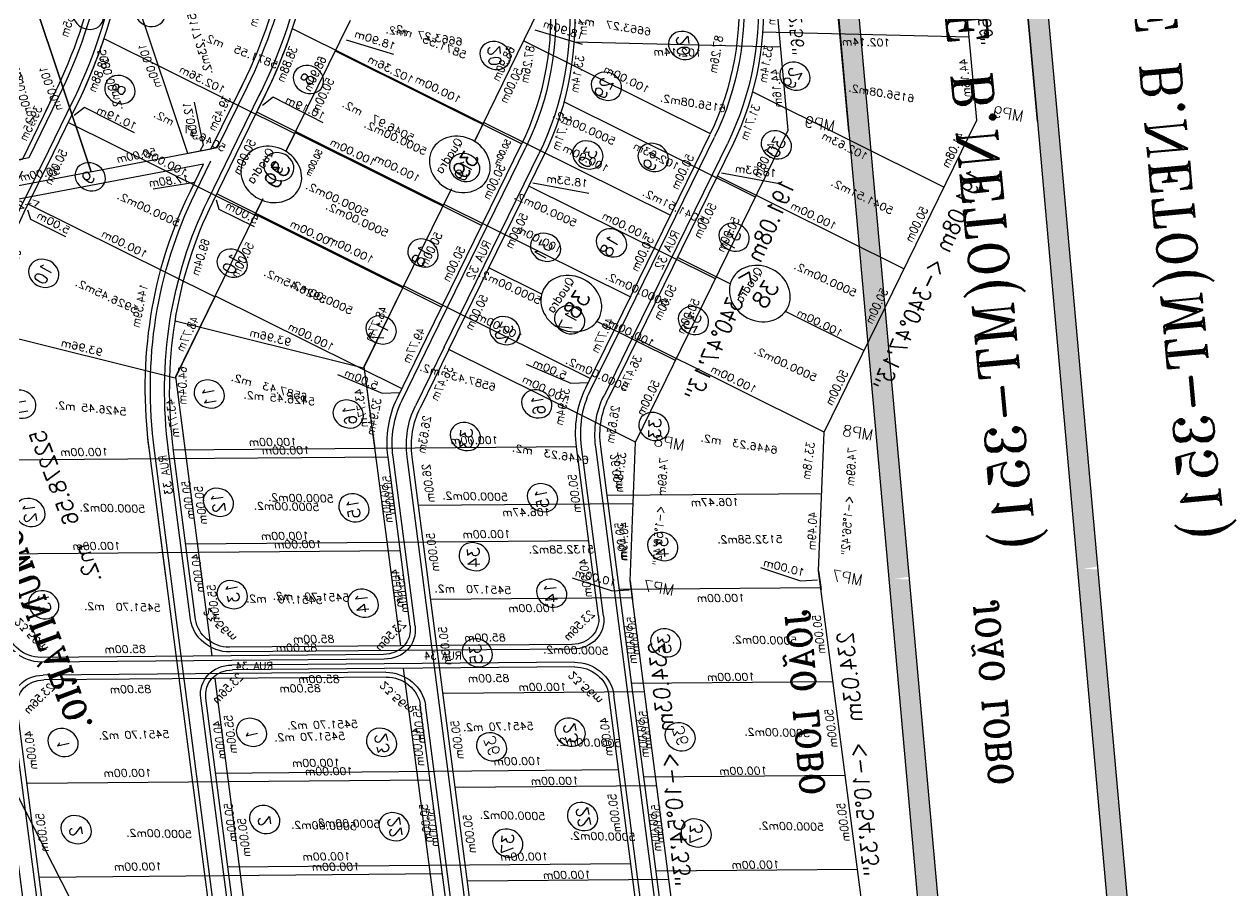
# Model space of a CAD drawing. Extents: x -23785941 to 8798891, y -8418521 to 21897894.
# Drawn here: x 3439344 to 3599599, y 5010419 to 5125031 of the extents above; entities that cross this region are included whole.
import ezdxf
from ezdxf.enums import TextEntityAlignment as Align

# ---------------------------------------------------------------- set-up
doc = ezdxf.new("R2010")
doc.units = 0
doc.header["$MEASUREMENT"] = 0
doc.header["$PDMODE"] = 34
doc.header["$PDSIZE"] = 1
doc.layers.get('0').update_dxf_attribs({"linetype": 'CONTINUOUS'})
for name, color, linetype in [('CALCADA', 3, 'CONTINUOUS'), ('LT', 6, 'CONTINUOUS'), ('REG60_100', 2, 'CONTINUOUS'), ('RUA', 1, 'CONTINUOUS'), ('VIEWPORT', 7, 'CONTINUOUS')]:
    doc.layers.add(name, color=color, linetype=linetype)
doc.styles.add('1_5MM', font='romans.shx', dxfattribs={"height": 6})
doc.styles.add('1MM', font='romans.shx', dxfattribs={"height": 4})
doc.styles.add('2MM', font='romans.shx', dxfattribs={"height": 8})
doc.styles.add('3MM', font='romans.shx', dxfattribs={"height": 12})
doc.styles.add('5MM', font='romans.shx', dxfattribs={"height": 20})

# ---------------------------------------------------------------- blocks, each defined once
blk = doc.blocks.new('A$C3D774E76')
for points in [[(-25962.36, -2890.95), (-25967.6, -2899.48), (-25769.86, -3010.31), (-25769.85, -3010.32), (-25749.11, -3021.92), (-25743.27, -3013.73), (-25764.97, -3001.59)], [(-25743.27, -3013.73), (-25749.11, -3021.92), (-25563.22, -3125.96), (-25556.7, -3118.14)], [(-25557.24, -3117.85), (-25561.92, -3126.69), (-25422.9, -3204.48), (-25417.93, -3195.81)], [(-25417.93, -3195.81), (-25422.9, -3204.48), (-25193.33, -3332.96), (-25188.44, -3324.24)]]:
    blk.add_hatch(color=253).paths.add_polyline_path(points)
for p, q in [((-25378.9, -2477.05), (-25541.2, -2656.11)), ((-25531.94, -2656.29), (-25370.96, -2478.68)), ((-25370.96, -2478.68), (-25104.98, -2805.39)), ((-25499.55, -2610.13), (-25573.67, -2543)), ((-25573.65, -2543.02), (-25499.53, -2610.14)), ((-25533.11, -2647.19), (-25607.23, -2580.06)), ((-25559.73, -2638.5), (-25541, -2651.87)), ((-25507.01, -2640.36), (-25520.96, -2656.54)), ((-25543.39, -2658.53), (-25533.11, -2647.19)), ((-25570.44, -2655.42), (-25580.63, -2655.19)), ((-25580.63, -2655.19), (-25541.17, -2656.08)), ((-25541, -2651.87), (-25537.64, -2651.81)), ((-25515.45, -2656.66), (-25531.94, -2656.29)), ((-26372.17, -2661.25), (-25764.97, -3001.59)), ((-25552.18, -2667.84), (-25582.62, -2667.15)), ((-25582.17, -2671.03), (-25575.59, -2668.37)), ((-25570.71, -2667.42), (-25580.9, -2667.19)), ((-25515.72, -2668.66), (-25552.18, -2667.84)), ((-25522.98, -2768.52), (-25520.72, -2668.54)), ((-26377.06, -2669.97), (-25769.86, -3010.31)), ((-25582.46, -2697.95), (-25582.17, -2671.03)), ((-25513.77, -2673.08), (-25517.65, -2669.81)), ((-25514.24, -2691.86), (-25513.77, -2673.08)), ((-25596.05, -2677.02), (-25596.05, -2677.02)), ((-25473.22, -2769.64), (-25448.15, -2679.08)), ((-25131.04, -2848.08), (-25384.36, -2693.36)), ((-25321.31, -2731.77), (-25378.49, -2696.85)), ((-25488.99, -2877.77), (-25384.75, -2707.09)), ((-25307.93, -2754), (-25385.61, -2706.56)), ((-25446.32, -2903.84), (-25342.08, -2733.15)), ((-25612, -2766.51), (-25692.44, -2764.7)), ((-25673.54, -2765.13), (-25675.8, -2865.1)), ((-25623.56, -2766.25), (-25625.81, -2866.23)), ((-25474.22, -2769.62), (-25583.02, -2767.17)), ((-25573.57, -2767.38), (-25575.82, -2867.35)), ((-25686.68, -2790.93), (-25681.67, -2767.57)), ((-25681.13, -2771.11), (-25681.13, -2771.11)), ((-25523.58, -2768.51), (-25525.84, -2868.48)), ((-25522.98, -2768.52), (-25473.22, -2769.64)), ((-25347.26, -2847.16), (-25474.22, -2769.62)), ((-25436.87, -2792.43), (-25474.22, -2769.62)), ((-25391.56, -2919.7), (-25302.95, -2774.61)), ((-25124.91, -2865.78), (-25272.1, -2775.89)), ((-25381.33, -2925.96), (-25292.71, -2780.86)), ((-25342.2, -2967.42), (-25237.96, -2796.74)), ((-25299.53, -2993.48), (-25195.29, -2822.8)), ((-25516.43, -2837.92), (-25518.57, -2861.17)), ((-25189.11, -2943.75), (-25337.02, -2853.41)), ((-25788.73, -2953.78), (-25738.61, -2864.79)), ((-25656.67, -2865.53), (-25675.09, -2865.12)), ((-25556.69, -2867.79), (-25656.67, -2865.53)), ((-25518.57, -2861.17), (-25523.47, -2868.45)), ((-25739.66, -2866.65), (-25739.66, -2866.65)), ((-25520.23, -2868.61), (-25556.69, -2867.79)), ((-25520.23, -2868.61), (-25525.23, -2868.49)), ((-25709.18, -2976.38), (-25706.87, -2873.77)), ((-25656.94, -2877.53), (-25675.7, -2877.11)), ((-25656.94, -2877.53), (-25675.27, -2877.11)), ((-25659.19, -2977.5), (-25656.94, -2877.53)), ((-25556.96, -2879.78), (-25656.94, -2877.53)), ((-25412.18, -2924.68), (-25488.99, -2877.77)), ((-25668.52, -2904.71), (-25659.33, -2878.59)), ((-25607.59, -2906.95), (-25606.95, -2878.66)), ((-25559.22, -2979.76), (-25556.96, -2879.78)), ((-25556.96, -2879.78), (-25520.98, -2880.59)), ((-25520.98, -2880.6), (-25520.98, -2880.59)), ((-25247.48, -3039.33), (-25495.25, -2888.02)), ((-25473.06, -2901.57), (-25495.25, -2888.02)), ((-25528.55, -2992.43), (-25473.06, -2901.57)), ((-25482.51, -3012.97), (-25430.38, -2927.63)), ((-25609.2, -2978.63), (-25608.25, -2936.53)), ((-25241.23, -3029.09), (-25376.35, -2946.57)), ((-25788.73, -2953.78), (-25788.73, -2953.78)), ((-25439.84, -3039.03), (-25387.71, -2953.69)), ((-25397.16, -3065.09), (-25345.04, -2979.75)), ((-25477.01, -2982.89), (-25480.78, -3002.81)), ((-25764.97, -3001.59), (-25188.44, -3324.24)), ((-25480.78, -3002.81), (-25485.61, -3009.83)), ((-25354.49, -3091.15), (-25302.37, -3005.81)), ((-25769.85, -3010.32), (-25193.33, -3332.96)), ((-25490.19, -3008.28), (-25481.65, -3013.49))]:
    blk.add_line(p, q)
at = {"color": 5}
for p, q in [((-25750.25, -2975.45), (-25890.61, -2896.4)), ((-25764.97, -3001.59), (-25905.33, -2922.54)), ((-25559.22, -2979.76), (-25750.25, -2975.45)), ((-25490.19, -3008.28), (-25559.22, -2979.76)), ((-25290.46, -3130.26), (-25490.19, -3008.28))]:
    blk.add_line(p, q, dxfattribs=at)
at = {"color": 1}
blk.add_line((-25610.3, -2923.23), (-25610.25, -2923.18), dxfattribs=at)
blk.add_lwpolyline([(-25583.02, -2767.17), (-25572.96, -2767.39), (-25570.71, -2667.42), (-25580.9, -2667.19), (-25582.62, -2667.15, -0.028339), (-25620.64, -2663.94), (-25622.95, -2766.27), (-25612, -2766.51)], format="xyb")
for centre in [(-25575.09, -2574.19), (-25645.13, -2677.8), (-25599.87, -2682.13), (-25549.81, -2688.85), (-25490.89, -2690.51), (-25421.29, -2709.8), (-25370.81, -2737.73), (-25329.31, -2764.11), (-25267.1, -2802.91), (-25227.93, -2827.87), (-25712.02, -2834.18), (-25649.67, -2846.08), (-25597.35, -2847.34), (-25549.18, -2846.63), (-25499.82, -2851.28), (-25455.57, -2874.56), (-25725.34, -2888.35), (-25687.12, -2895.68), (-25631.34, -2898.23), (-25580.37, -2899.43), (-25411.38, -2899.68), (-25518.65, -2906.16), (-25462.34, -2936.59), (-25348.27, -2938.4), (-25416.22, -2959.23), (-25310.3, -2962.44), (-25374.05, -2986.21), (-25331.24, -3014.44)]:
    blk.add_circle(centre, 7.5)
at = {"color": 5}
for centre in [(-25597.04, -2765.36), (-25610.42, -2921.68)]:
    blk.add_circle(centre, 15, dxfattribs=at)
for centre, radius, start, end in [((-25573.3, -2330.35), 336.93, 240.76425, 269.00088), ((-25573.3, -2330.35), 324.93, 255.59812, 268.70841), ((-25521.64, -2931.24), 274.65, 58.58619, 88.70841), ((-25521.64, -2931.24), 262.65, 58.58619, 88.70841), ((-25315.74, -2766.8), 14.99, 328.58619, 58.58619), ((-25279.92, -2788.68), 14.99, 58.58619, 148.58619), ((-25671.18, -2687.21), 177.95, 240.61313, 268.70841), ((-25671.18, -2687.21), 189.95, 240.61313, 268.76549), ((-25521.64, -2931.24), 62.65, 58.58619, 88.70841), ((-25521.64, -2931.24), 50.65, 58.58619, 89.24835), ((-25404.36, -2911.88), 15, 238.58619, 328.58619), ((-25368.53, -2933.78), 14.99, 148.58619, 238.58619)]:
    blk.add_arc(centre, radius, start, end)
at = {"color": 140, "start_tangent": (0.590283, -0.807196)}
blk.add_spline([(-25045.88, -2796.04), (-25063.45, -2780.3), (-25072.18, -2767.22), (-25087.46, -2736.68), (-25091.83, -2725.78), (-25104.93, -2708.33), (-25115.84, -2690.88), (-25124.58, -2684.34), (-25131.13, -2677.79), (-25139.86, -2662.52), (-25142.04, -2660.34), (-25148.56, -2655.63)], degree=3, dxfattribs=at)
for p in [(-25580.63, -2655.19), (-25515.45, -2656.66), (-25580.9, -2667.19), (-25515.72, -2668.66), (-25378.49, -2696.85), (-25675.09, -2865.12), (-25520.23, -2868.61), (-25675.7, -2877.11), (-25488.99, -2877.77), (-25520.98, -2880.6), (-25495.25, -2888.02), (-25750.25, -2975.45), (-25490.19, -3008.28)]:
    blk.add_point(p)
at = {"layer": 'CALCADA'}
for p, q in [((-25580.68, -2657.69), (-25543.39, -2658.53)), ((-25515.51, -2659.16), (-25535.44, -2658.71)), ((-25552.13, -2665.34), (-25582.56, -2664.65)), ((-25515.67, -2666.16), (-25552.13, -2665.34)), ((-25322.62, -2733.9), (-25379.79, -2698.98)), ((-25306.63, -2751.87), (-25384.31, -2704.43)), ((-25119.74, -2857.8), (-25322.62, -2733.9)), ((-25389.43, -2921), (-25300.82, -2775.91)), ((-25152.05, -2846.28), (-25270.8, -2773.75)), ((-25383.46, -2924.66), (-25294.84, -2779.56)), ((-25656.72, -2868.03), (-25675.15, -2867.62)), ((-25556.75, -2870.29), (-25656.72, -2868.03)), ((-25520.29, -2871.11), (-25556.75, -2870.29)), ((-25656.88, -2875.03), (-25675.22, -2874.61)), ((-25556.91, -2877.28), (-25656.88, -2875.03)), ((-25556.91, -2877.28), (-25520.92, -2878.1)), ((-25413.49, -2926.82), (-25490.29, -2879.91)), ((-25246.18, -3037.2), (-25493.94, -2885.88)), ((-25242.53, -3031.22), (-25377.64, -2948.71))]:
    blk.add_line(p, q, dxfattribs=at)
for centre, radius, start, end in [((-25573.3, -2330.35), 334.43, 240.76425, 269.00088), ((-25573.3, -2330.35), 327.43, 255.60035, 268.70841), ((-25521.64, -2931.24), 272.15, 58.58619, 88.70841), ((-25521.64, -2931.24), 265.15, 58.58619, 88.70841), ((-25315.74, -2766.8), 17.49, 328.58619, 58.58619), ((-25279.92, -2788.68), 17.49, 58.58619, 148.58619), ((-25671.18, -2687.21), 180.45, 240.61313, 268.70841), ((-25671.18, -2687.21), 187.45, 240.61313, 268.76549), ((-25521.64, -2931.24), 60.15, 58.58619, 88.70841), ((-25521.64, -2931.24), 53.15, 58.58619, 89.24835), ((-25404.36, -2911.88), 17.5, 238.58619, 328.58619), ((-25368.53, -2933.78), 17.49, 148.58619, 238.58619)]:
    blk.add_arc(centre, radius, start, end, dxfattribs=at)
at = {"layer": 'VIEWPORT'}
for p in [(-25385.61, -2706.56), (-25307.93, -2754), (-25302.95, -2774.61), (-25272.1, -2775.89), (-25292.71, -2780.86), (-25391.56, -2919.7), (-25412.18, -2924.68), (-25381.33, -2925.96), (-25376.35, -2946.57)]:
    blk.add_point(p, dxfattribs=at)
at = {"style": '1MM'}
for s, rotation, p in [('102.36m', 88.70841, (-25625.8, -2715.01)), ('100.00m', 88.70841, (-25575.84, -2717.31)), ('100.00m', 88.70841, (-25525.85, -2718.44)), ('100.00m', 88.70841, (-25525.85, -2718.44)), ('68.90m', 358.70841, (-25657.3, -2761.49)), ('100.00m', 88.70841, (-25662.06, -2927.42)), ('50.00m', 358.70841, (-25684.09, -2972.94))]:
    blk.add_text(s, height=4, rotation=rotation, dxfattribs=at).set_placement(p, align=Align.MIDDLE)
at = {"color": 1, "style": '2MM'}
for s, height, rotation, p in [('161.09m  <-8%%d52\'56"', 6, 330.00951, (-25829.18, -2940.35)), ('191.08m <-340°47\'13"', 8, 356.80931, (-25660, -2990.34)), ('74.69m  <-1%%d56\'42"', 4, 339.03955, (-25531.5, -3005.76)), ('234.03m  <-10°54\'33"', 8, 329.51092, (-25410.57, -3066.1))]:
    blk.add_text(s, height=height, rotation=rotation, dxfattribs=at).set_placement(p, align=Align.MIDDLE)
at = {"attachment_point": 1}
for s, insert, char_height, width, rotation, style in [('8', (-25602.95, -2678.67), 6, 4.927, 1.05228, '1_5MM'), ('9', (-25552.45, -2685.76), 6, 7.631, 10.80167, '1_5MM'), ('10', (-25496.59, -2687.55), 6, 2.438, 0.24916, '1_5MM'), ('11', (-25422.57, -2705.02), 6, 3.251, 325.40423, '1_5MM'), ('12', (-25373.21, -2732.38), 6, 3.251, 328.04901, '1_5MM'), ('13', (-25332.63, -2758.47), 6, 1.625, 324.14242, '1_5MM'), ('1', (-25266.36, -2799.63), 6, 1.625, 322.98496, '1_5MM'), ('2', (-25227.21, -2824.24), 6, 11.198, 326.13487, '1_5MM'), ('20', (-25714.54, -2828.75), 6, 4.927, 329.42291, '1_5MM'), ('19', (-25653.86, -2843.4), 6, 3.942, 1.1608, '1_5MM'), ('18', (-25601.65, -2844.35), 6, 3.942, 1.67589, '1_5MM'), ('17', (-25553.99, -2843.47), 6, 8.212, 0.07022, '1_5MM'), ('16', (-25502.29, -2846.83), 6, 5.226, 326.41731, '1_5MM'), ('15', (-25457.61, -2869.16), 6, 7.465, 325.95995, '1_5MM'), ('29', (-25729.5, -2884.53), 6, 8.212, 0.07022, '1_5MM'), ('\\Fromant.shx;RODOVIA VICENTE B.NETO(MT-351)', (-26066.88, -2892.69), 20, 1075.403, 330.59797, '5MM'), ('30', (-25692.08, -2893.35), 6, 3.942, 1.67589, '1_5MM'), ('31', (-25635.53, -2894.89), 6, 3.942, 1.1608, '1_5MM'), ('32', (-25585.42, -2896.41), 6, 4.927, 1.05228, '1_5MM'), ('14', (-25414.13, -2894.02), 6, 11.198, 329.6919, '1_5MM'), ('33', (-25521.79, -2902.08), 6, 7.631, 337.08978, '1_5MM'), ('34', (-25465.28, -2931.44), 6, 2.438, 333.6646, '1_5MM'), ('23', (-25349.98, -2933.5), 6, 3.251, 323.50775, '1_5MM'), ('35', (-25418.13, -2953.77), 6, 3.251, 329.15692, '1_5MM'), ('22', (-25312.71, -2957.51), 6, 2.438, 326.62543, '1_5MM'), ('36', (-25376.08, -2980.69), 6, 3.251, 316.73799, '1_5MM'), ('37', (-25334.55, -3009.74), 6, 2.438, 337.03241, '1_5MM'), ('\\Fromant.shx;JOÃO LOBO', (-25515.07, -3080.93), 12, 708.22, 330.99469, '3MM')]:
    blk.add_mtext(s, dxfattribs=dict(at, insert=insert, char_height=char_height, width=width, rotation=rotation, style=style))
at = {"color": 1, "char_height": 4, "attachment_point": 1, "rotation": 5.03393, "style": '1MM'}
for insert in [(-25609.56, -2757.73), (-25622.94, -2914.06)]:
    blk.add_mtext('Quadra', dxfattribs=dict(at, insert=insert))
at = {"color": 1}
for s, insert, char_height, width, attachment_point, rotation, style in [('39', (-25606.69, -2764.52), 8, 20.682, 1, 5.03393, '2MM'), ('38', (-25620.07, -2920.84), 8, 20.682, 1, 5.03393, '2MM'), ('MP9', (-25761.32, -2987.37), 6, 42.764, 5, 69.49536, '1_5MM'), ('MP8', (-25567.57, -2994.25), 6, 51.767, 5, 69.49536, '1_5MM'), ('MP7', (-25494.17, -3022.05), 6, 54.58, 5, 69.49536, '1_5MM')]:
    blk.add_mtext(s, dxfattribs=dict(at, insert=insert, char_height=char_height, width=width, attachment_point=attachment_point, rotation=rotation, style=style))
at = {"layer": 'LT', "style": '2MM'}
blk.add_text('52278.56  m2.', height=8, rotation=315.37479, dxfattribs=at).set_placement((-25334.53, -2677.77), align=Align.BOTTOM_CENTER)
at = {"layer": 'LT', "insert": (-25398.74, -2553.45), "char_height": 12, "width": 664.18, "attachment_point": 1, "rotation": 315.88397, "style": '3MM'}
blk.add_mtext('\\Fromant.shx;EQUIPAMENTO COMUNITÁRIO.', dxfattribs=at)
at = {"layer": 'REG60_100', "style": '1MM'}
for s, height, rotation, p in [('<-291%%d41\'02"  240.46m', 4, 47.81147, (-25449.52, -2569.88)), ('100.00m', 4, 315.51879, (-25529.68, -2574.63)), ('50.00m', 4, 47.81147, (-25485.71, -2588.93)), ('100.00m', 4, 315.51879, (-25565.92, -2611.67)), ('50.00m', 4, 47.81147, (-25519.28, -2625.98)), ('12.00m', 4, 323.39983, (-25549.31, -2641.4)), ('17.80m', 4, 52.27656, (-25515.16, -2645.48)), ('74.35m', 4, 351.27202, (-25621.58, -2644.86)), ('39.45m', 4, 358.70841, (-25560.81, -2651.64)), ('144.39m', 4, 346.01493, (-25446.52, -2660.55)), ('38.88m', 4, 355.16925, (-25601.97, -2669.53)), ('50.00m', 4, 358.71063, (-25545.81, -2671.98)), ('69.04m', 4, 351.23008, (-25485.76, -2675.57)), ('10.19m', 4, 86.34928, (-25585.28, -2687.16)), ('5.00m', 4, 90.34732, (-25518.06, -2683.46)), ('64.04m', 4, 336.27925, (-25418.49, -2696.48)), ('102.36m', 4, 88.70841, (-25625.8, -2715.01)), ('100.00m', 4, 88.70841, (-25575.84, -2717.31)), ('100.00m', 4, 88.70841, (-25525.85, -2718.44)), ('93.96m', 4, 74.52925, (-25464.54, -2723.29)), ('50.00m', 4, 328.58619, (-25364, -2724.5)), ('100.00m', 4, 58.58619, (-25414.22, -2747.67)), ('40.00m', 4, 328.58619, (-25330.84, -2744.75)), ('68.90m', 4, 358.70841, (-25657.3, -2761.49)), ('23.56m', 4, 290.963, (-25311.4, -2765.66)), ('50.00m', 4, 358.70841, (-25648.56, -2769.64)), ('48.77m', 4, 358.71036, (-25498, -2765.08)), ('100.00m', 4, 58.58619, (-25371.55, -2773.73)), ('18.90m', 4, 79.53118, (-25689.1, -2779.78)), ('50.00m', 4, 358.70841, (-25548.06, -2771.96)), ('43.77m', 4, 327.91258, (-25452.92, -2777.65)), ('50.00m', 3, 358.70841, (-25613.63, -2780.77)), ('23.56m', 4, 15.83563, (-25282.67, -2782.92)), ('40.00m', 4, 328.58619, (-25254.98, -2791.03)), ('50.00m', 4, 328.58619, (-25417.62, -2808.87)), ('85.00m', 4, 58.58619, (-25328.52, -2808.8)), ('100.00m', 4, 88.70841, (-25681.04, -2817.5)), ('100.00m', 4, 88.70841, (-25632.13, -2817.66)), ('100.00m', 4, 88.70841, (-25580.77, -2815.87)), ('100.00m', 4, 88.70841, (-25528.1, -2818.41)), ('50.00m', 4, 328.58619, (-25217.59, -2814.14)), ('85.00m', 4, 58.58619, (-25310.32, -2819.93)), ('100.00m', 4, 58.58619, (-25466.34, -2833.02)), ('55.00m', 4, 328.58619, (-25372.82, -2836.24)), ('100.00m', 4, 58.58619, (-25268.78, -2837.36)), ('5.00m', 4, 85.44434, (-25520.21, -2849.2)), ('87.26m', 4, 344.66063, (-25715.79, -2849.83)), ('100.00m', 4, 58.58619, (-25423.67, -2859.08)), ('100.00m', 4, 58.58619, (-25225.8, -2862.59)), ('28.41m', 4, 336.05783, (-25753.39, -2862.74)), ('50.00m', 4, 358.70841, (-25650.11, -2861.68)), ('32.94m', 4, 345.63813, (-25504.97, -2862.73)), ('50.00m', 4, 358.70841, (-25599.89, -2862.81)), ('49.77m', 4, 358.70841, (-25550.02, -2863.93)), ('55.00m', 4, 328.58619, (-25313.5, -2872.46)), ('33.14m', 4, 344.19036, (-25723.83, -2873.13)), ('31.71m', 4, 353.96869, (-25691.49, -2879.42)), ('85.00m', 4, 58.58619, (-25372.82, -2881.34)), ('50.00m', 4, 358.70841, (-25632.04, -2882.09)), ('50.00m', 4, 358.70841, (-25582.05, -2883.22)), ('36.47m', 4, 358.70841, (-25538.83, -2884.19)), ('26.63m', 4, 343.64786, (-25509, -2888.15)), ('50.00m', 4, 328.58397, (-25465.57, -2887.39)), ('85.00m', 4, 58.58619, (-25353.91, -2891.9)), ('18.53m', 4, 66.91026, (-25669.32, -2892.9)), ('26.00m', 4, 328.46874, (-25486.22, -2900.81)), ('50.00m', 4, 328.58619, (-25266.56, -2901.13)), ('102.14m', 4, 60.61313, (-25760.18, -2911.25)), ('40.00m', 4, 328.58619, (-25427.16, -2910.85)), ('50.00m', 4, 328.58619, (-25453.81, -2918.01)), ('102.63m', 4, 88.70841, (-25704.02, -2925.17)), ('100.00m', 4, 88.70841, (-25662.06, -2927.42)), ('100.00m', 4, 88.70841, (-25562.09, -2929.68)), ('23.56m', 4, 15.79841, (-25402.8, -2918.39)), ('100.00m', 4, 58.58619, (-25320.9, -2922.7)), ('23.56m', 4, 288.31118, (-25373.72, -2935.1)), ('106.47m', 4, 58.58619, (-25497.39, -2949.09)), ('50.00m', 4, 328.58619, (-25411.14, -2944.07)), ('100.00m', 4, 58.58619, (-25276.07, -2946.75)), ('100.00m', 4, 88.70841, (-25611.48, -2953.86)), ('40.00m', 4, 328.58619, (-25355.05, -2954.89)), ('44.16m', 4, 330.61313, (-25767.52, -2961.13)), ('100.00m', 4, 58.58619, (-25452.18, -2972.91)), ('50.00m', 4, 328.58619, (-25368.47, -2970.13)), ('41.08m', 4, 358.70841, (-25729.62, -2971.92)), ('50.00m', 4, 358.70841, (-25684.09, -2972.94)), ('50.00m', 4, 328.58619, (-25319.92, -2975.27)), ('50.00m', 4, 358.70841, (-25634.1, -2974.07)), ('50.00m', 4, 358.70841, (-25584.12, -2975.2)), ('33.18m', 4, 342.35309, (-25541.16, -2979.4)), ('10.00m', 4, 75.43077, (-25483.09, -2992.97)), ('100.00m', 4, 58.58619, (-25416.33, -2994.79)), ('40.49m', 4, 337.55036, (-25507.84, -2996.66)), ('50.00m', 4, 328.58619, (-25325.79, -2996.19)), ('100.00m', 4, 58.58619, (-25373.66, -3020.85)), ('50.00m', 4, 328.58619, (-25459.08, -3022.59)), ('100.00m', 4, 58.58619, (-25330.99, -3046.92)), ('50.00m', 4, 328.58619, (-25416.41, -3048.65)), ('50.00m', 4, 328.58619, (-25373.74, -3074.71))]:
    blk.add_text(s, height=height, rotation=rotation, dxfattribs=at).set_placement(p, align=Align.MIDDLE)
for s, rotation, p in [('5000.00m2.', 320.0265, (-25521.35, -2566.7)), ('5000.00m2.', 320.0265, (-25551.37, -2600.07)), ('5117.23m2.', 320.0265, (-25591.87, -2630.33)), ('5046.97  m2.', 89.16624, (-25594.31, -2721.07)), ('5871.55  m2.', 83.00342, (-25646.25, -2725.31)), ('5000.00m2.', 87.13811, (-25545.65, -2721.04)), ('5926.45m2.', 87.13811, (-25492.62, -2722.51)), ('5426.45 m2.', 65.25512, (-25434.1, -2741.68)), ('5000.00m2.', 60.55133, (-25391.03, -2773.24)), ('6663.27  m2.', 69.49536, (-25700.56, -2800.57)), ('5451.70  m2.', 60.60624, (-25345.43, -2799.47)), ('5000.00m2.', 87.13811, (-25643.4, -2810.22)), ('5000.00m2.', 87.13811, (-25593.73, -2812)), ('6587.43  m2.', 76.21151, (-25489.62, -2812.47)), ('5000.00m2.', 87.13811, (-25546.89, -2814.09)), ('5451.70 m2.', 57.89251, (-25286.08, -2832.91)), ('5000.00m2.', 60.55133, (-25436.21, -2846.99)), ('5451.70  m2.', 60.60624, (-25390.31, -2866.68)), ('5000.00m2.', 60.55133, (-25244.29, -2865.37)), ('5451.70 m2.', 57.89251, (-25329.87, -2908.08)), ('6156.08m2.', 69.49536, (-25736.08, -2929.91)), ('5000.00m2.', 60.55133, (-25290.11, -2933.76)), ('5041.51m2.', 88.32277, (-25680.65, -2943.75)), ('6446.23  m2.', 69.49536, (-25528.83, -2947.28)), ('5000.00m2.', 87.13811, (-25630.89, -2946.54)), ('5000.00m2.', 87.13811, (-25579.48, -2948.39)), ('5132.58m2.', 58.86566, (-25485.24, -2973.52)), ('5000.00m2.', 60.55133, (-25439.77, -3002)), ('5000.00m2.', 60.55133, (-25398, -3027.92)), ('5000.00m2.', 60.55133, (-25355.84, -3054.73))]:
    blk.add_text(s, height=4, rotation=rotation, dxfattribs=at).set_placement(p, align=Align.BOTTOM_CENTER)
at = {"layer": 'RUA', "char_height": 4, "width": 808.839, "attachment_point": 1, "style": '1_5MM'}
for s, insert, rotation in [('RUA 33', (-25378.29, -2701.9), 326.68478), ('RUA 34', (-25359.8, -2874.46), 59.12544), ('RUA 32', (-25619.56, -2870.29), 358.76721)]:
    blk.add_mtext(s, dxfattribs=dict(at, insert=insert, rotation=rotation))

msp = doc.modelspace()

# ---------------------------------------------------------------- block references
at = {"linetype": 'Continuous', "xscale": 240.4782668173248, "yscale": -275.6364145158877, "zscale": 240.4782668173248, "rotation": 242.429606072689}
for p in [(-27732, 2762), (-52668, 1427)]:
    msp.add_blockref('A$C3D774E76', p, dxfattribs=at)

doc.saveas('drawing.dxf')
